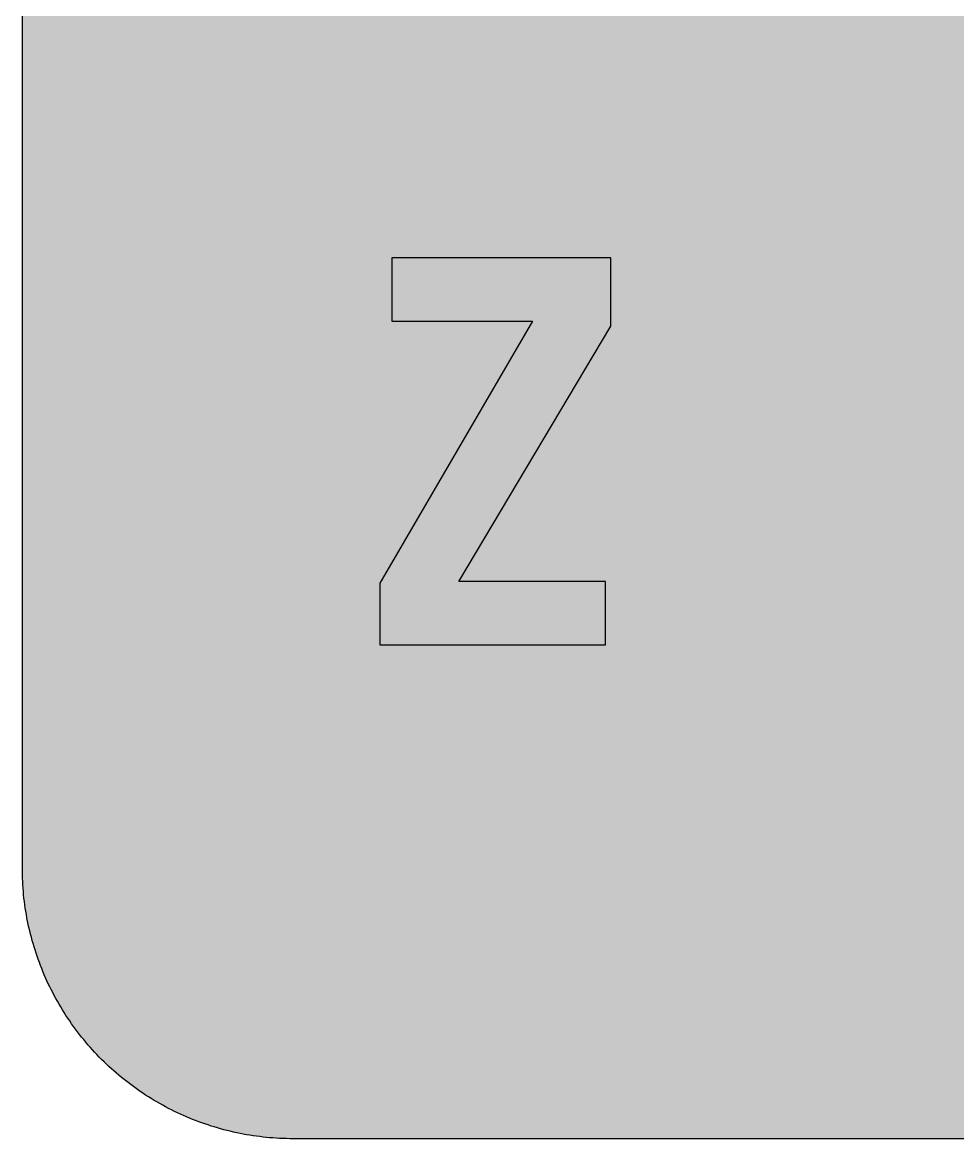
# Model space of a CAD drawing. Header units: millimetres. Extents: x 0 to 212, y 0 to 116.
# Drawn here: x 0.1 to 48.8, y 0.1 to 58.3 of the extents above; entities that cross this region are included whole.
import ezdxf

# ---------------------------------------------------------------- set-up
doc = ezdxf.new("R2010")
doc.units = ezdxf.units.MM

msp = doc.modelspace()

# ---------------------------------------------------------------- hatches: boundary and pattern name
for color, points in [(254, [(14.1633, 0.0536), (13.9878, 0.0533), (13.8125, 0.0559), (13.6373, 0.061), (13.462, 0.0686), (13.2893, 0.0787), (13.114, 0.0914), (12.9413, 0.1041), (12.7686, 0.1219), (12.5959, 0.1397), (12.4231, 0.16), (12.2504, 0.1829), (12.0777, 0.2057), (11.9075, 0.2337), (11.7373, 0.2616), (11.5672, 0.2921), (11.397, 0.3251), (11.2268, 0.3607), (11.0592, 0.3988), (10.8915, 0.4369), (10.7239, 0.4775), (10.5562, 0.5207), (10.3886, 0.5664), (10.2235, 0.6121), (10.0584, 0.6629), (9.8933, 0.7137), (9.7307, 0.7671), (9.5682, 0.8204), (9.4056, 0.8788), (9.2431, 0.9373), (9.083, 0.9982), (8.923, 1.0617), (8.763, 1.1252), (8.6055, 1.1938), (8.4455, 1.2624), (8.2906, 1.331), (8.1331, 1.4046), (7.9781, 1.4783), (7.8232, 1.5545), (7.6708, 1.6332), (7.5184, 1.7145), (7.366, 1.7958), (7.2161, 1.8796), (7.0663, 1.966), (6.919, 2.0523), (6.7716, 2.1438), (6.6243, 2.2352), (6.4795, 2.3266), (6.3348, 2.4232), (6.19, 2.5197), (6.0477, 2.6187), (5.908, 2.7178), (5.7683, 2.8194), (5.6286, 2.9235), (5.4915, 3.0302), (5.3543, 3.1369), (5.2197, 3.2461), (5.0851, 3.3579), (4.953, 3.4722), (4.8209, 3.5865), (4.6914, 3.7033), (4.5644, 3.8202), (4.4348, 3.9395), (4.3104, 4.0615), (4.1859, 4.1859), (4.0615, 4.3104), (3.9395, 4.4348), (3.8202, 4.5618), (3.7033, 4.6914), (3.5865, 4.8209), (3.4722, 4.953), (3.3579, 5.0851), (3.2487, 5.2197), (3.1369, 5.3543), (3.0302, 5.4915), (2.9235, 5.6286), (2.8194, 5.7683), (2.7178, 5.908), (2.6187, 6.0477), (2.5197, 6.19), (2.4232, 6.3348), (2.3266, 6.477), (2.2352, 6.6243), (2.1438, 6.7691), (2.0523, 6.919), (1.966, 7.0663), (1.8796, 7.2161), (1.7958, 7.366), (1.7145, 7.5184), (1.6332, 7.6708), (1.5545, 7.8232), (1.4783, 7.9781), (1.4046, 8.1331), (1.331, 8.2906), (1.2598, 8.4455), (1.1913, 8.603), (1.1252, 8.763), (1.0592, 8.923), (0.9982, 9.083), (0.9373, 9.2431), (0.8763, 9.4056), (0.8204, 9.5682), (0.7645, 9.7307), (0.7112, 9.8933), (0.6604, 10.0584), (0.6121, 10.2235), (0.5639, 10.3911), (0.5207, 10.5562), (0.4775, 10.7239), (0.4343, 10.8915), (0.3962, 11.0592), (0.3607, 11.2268), (0.3251, 11.397), (0.2921, 11.5672), (0.2616, 11.7373), (0.2311, 11.9075), (0.2057, 12.0802), (0.1803, 12.2504), (0.1575, 12.4231), (0.1372, 12.5959), (0.1194, 12.7686), (0.1041, 12.9413), (0.0889, 13.1166), (0.0787, 13.2893), (0.0686, 13.4645), (0.061, 13.6373), (0.0559, 13.8125), (0.0508, 13.9878), (0.0508, 14.163), (0.0522, 102.3592), (0.0508, 102.5322), (0.0559, 102.7074), (0.061, 102.8827), (0.0686, 103.058), (0.0787, 103.2307), (0.0889, 103.4059), (0.1041, 103.5787), (0.1194, 103.7514), (0.1372, 103.9241), (0.1575, 104.0968), (0.1803, 104.2695), (0.2057, 104.4423), (0.2311, 104.6124), (0.2616, 104.7826), (0.2921, 104.9528), (0.3251, 105.123), (0.3607, 105.2932), (0.3962, 105.4608), (0.4343, 105.6284), (0.4775, 105.7961), (0.5207, 105.9637), (0.5639, 106.1314), (0.6121, 106.2965), (0.6604, 106.4616), (0.7112, 106.6267), (0.7645, 106.7892), (0.8204, 106.9518), (0.8763, 107.1143), (0.9373, 107.2769), (0.9982, 107.4369), (1.0592, 107.5969), (1.1252, 107.757), (1.1913, 107.9144), (1.2598, 108.0745), (1.331, 108.2294), (1.4046, 108.3869), (1.4783, 108.5418), (1.5545, 108.6968), (1.6332, 108.8492), (1.7145, 109.0016), (1.7958, 109.154), (1.8796, 109.3038), (1.966, 109.4537), (2.0523, 109.601), (2.1438, 109.7483), (2.2352, 109.8956), (2.3266, 110.0404), (2.4232, 110.1852), (2.5197, 110.33), (2.6187, 110.4722), (2.7178, 110.6119), (2.8194, 110.7516), (2.9235, 110.8913), (3.0302, 111.0285), (3.1369, 111.1656), (3.2487, 111.3003), (3.3579, 111.4349), (3.4722, 111.567), (3.5865, 111.699), (3.7033, 111.8286), (3.8202, 111.9556), (3.9395, 112.0851), (4.0615, 112.2096), (4.1859, 112.334), (4.3104, 112.4585), (4.4348, 112.5804), (4.5644, 112.6998), (4.6914, 112.8166), (4.8209, 112.9335), (4.953, 113.0478), (5.0851, 113.1621), (5.2197, 113.2713), (5.3543, 113.3831), (5.4915, 113.4897), (5.6286, 113.5964), (5.7683, 113.7006), (5.908, 113.8022), (6.0477, 113.9012), (6.19, 114.0003), (6.3348, 114.0968), (6.4795, 114.1933), (6.6243, 114.2848), (6.7716, 114.3762), (6.919, 114.4676), (7.0663, 114.554), (7.2161, 114.6404), (7.366, 114.7242), (7.5184, 114.8055), (7.6708, 114.8867), (7.8232, 114.9655), (7.9781, 115.0417), (8.1331, 115.1153), (8.2906, 115.189), (8.4455, 115.2601), (8.6055, 115.3287), (8.763, 115.3947), (8.923, 115.4608), (9.083, 115.5217), (9.2431, 115.5827), (9.4056, 115.6437), (9.5682, 115.6995), (9.7307, 115.7554), (9.8933, 115.8088), (10.0584, 115.8596), (10.2235, 115.9078), (10.3886, 115.9561), (10.5562, 115.9993), (10.7239, 116.0424), (10.8915, 116.0856), (11.0592, 116.1237), (11.2268, 116.1593), (11.397, 116.1948), (11.5672, 116.2279), (11.7373, 116.2583), (11.9075, 116.2888), (12.0777, 116.3142), (12.2504, 116.3396), (12.4231, 116.3625), (12.5959, 116.3828), (12.7686, 116.4006), (12.9413, 116.4158), (13.114, 116.4311), (13.2893, 116.4412), (13.462, 116.4514), (13.6373, 116.459), (13.8125, 116.4641), (13.9878, 116.4692), (14.163, 116.4692), (197.6078, 116.4703), (197.7822, 116.4692), (197.9574, 116.4641), (198.1327, 116.459), (198.3054, 116.4514), (198.4807, 116.4412), (198.6534, 116.4311), (198.8287, 116.4158), (199.0014, 116.4006), (199.1741, 116.3828), (199.3468, 116.3625), (199.5195, 116.3396), (199.6897, 116.3142), (199.8624, 116.2888), (200.0326, 116.2583), (200.2028, 116.2279), (200.373, 116.1948), (200.5432, 116.1593), (200.7108, 116.1237), (200.8784, 116.0856), (201.0461, 116.0424), (201.2137, 115.9993), (201.3788, 115.9561), (201.5465, 115.9078), (201.7116, 115.8596), (201.8767, 115.8088), (202.0392, 115.7554), (202.2018, 115.6995), (202.3643, 115.6437), (202.5269, 115.5827), (202.6869, 115.5217), (202.8469, 115.4608), (203.007, 115.3947), (203.167, 115.3287), (203.3245, 115.2601), (203.4794, 115.189), (203.6369, 115.1153), (203.7918, 115.0417), (203.9468, 114.9655), (204.0992, 114.8867), (204.2516, 114.8055), (204.404, 114.7242), (204.5538, 114.6404), (204.7037, 114.554), (204.8535, 114.4676), (205.0009, 114.3762), (205.1456, 114.2848), (205.293, 114.1933), (205.4352, 114.0968), (205.58, 114.0003), (205.7222, 113.9012), (205.8619, 113.8022), (206.0016, 113.7006), (206.1413, 113.5964), (206.2785, 113.4897), (206.4156, 113.3831), (206.5503, 113.2713), (206.6849, 113.1621), (206.817, 113.0478), (206.949, 112.9335), (207.0786, 112.8166), (207.2081, 112.6998), (207.3351, 112.5804), (207.4596, 112.4585), (207.584, 112.334), (207.7085, 112.2096), (207.8304, 112.0851), (207.9498, 111.9556), (208.0666, 111.8286), (208.1835, 111.699), (208.2978, 111.567), (208.4121, 111.4349), (208.5238, 111.3003), (208.6331, 111.1656), (208.7397, 111.0285), (208.8464, 110.8913), (208.9506, 110.7516), (209.0522, 110.6119), (209.1512, 110.4722), (209.2503, 110.33), (209.3468, 110.1852), (209.4433, 110.0404), (209.5348, 109.8956), (209.6262, 109.7483), (209.7176, 109.601), (209.804, 109.4537), (209.8904, 109.3038), (209.9742, 109.154), (210.0555, 109.0016), (210.1367, 108.8492), (210.2155, 108.6968), (210.2917, 108.5418), (210.3653, 108.3869), (210.439, 108.2294), (210.5076, 108.0745), (210.5762, 107.9144), (210.6447, 107.757), (210.7082, 107.5969), (210.7717, 107.4369), (210.8327, 107.2769), (210.8911, 107.1143), (210.9495, 106.9518), (211.0029, 106.7892), (211.0562, 106.6267), (211.107, 106.4616), (211.1578, 106.2965), (211.2035, 106.1314), (211.2493, 105.9637), (211.2924, 105.7961), (211.3331, 105.6284), (211.3712, 105.4608), (211.4093, 105.2932), (211.4448, 105.123), (211.4779, 104.9528), (211.5083, 104.7826), (211.5363, 104.6124), (211.5642, 104.4423), (211.5871, 104.2695), (211.6099, 104.0968), (211.6303, 103.9241), (211.648, 103.7514), (211.6658, 103.5787), (211.6785, 103.4059), (211.6912, 103.2307), (211.7014, 103.058), (211.709, 102.8827), (211.7141, 102.7074), (211.7166, 102.5322), (211.7166, 102.3569), (211.7189, 14.1647), (211.7166, 13.9878), (211.7141, 13.8125), (211.709, 13.6373), (211.7014, 13.4645), (211.6912, 13.2893), (211.6785, 13.1166), (211.6658, 12.9413), (211.648, 12.7686), (211.6303, 12.5959), (211.6099, 12.4231), (211.5871, 12.2504), (211.5642, 12.0802), (211.5363, 11.9075), (211.5083, 11.7373), (211.4779, 11.5672), (211.4448, 11.397), (211.4093, 11.2268), (211.3712, 11.0592), (211.3331, 10.8915), (211.2924, 10.7239), (211.2493, 10.5562), (211.2035, 10.3911), (211.1578, 10.2235), (211.107, 10.0584), (211.0562, 9.8933), (211.0029, 9.7307), (210.9495, 9.5682), (210.8911, 9.4056), (210.8327, 9.2431), (210.7717, 9.083), (210.7082, 8.923), (210.6447, 8.763), (210.5762, 8.603), (210.5076, 8.4455), (210.439, 8.2906), (210.3653, 8.1331), (210.2917, 7.9781), (210.2155, 7.8232), (210.1367, 7.6708), (210.0555, 7.5184), (209.9742, 7.366), (209.8904, 7.2161), (209.804, 7.0663), (209.7176, 6.919), (209.6262, 6.7691), (209.5348, 6.6243), (209.4433, 6.477), (209.3468, 6.3348), (209.2503, 6.19), (209.1512, 6.0477), (209.0522, 5.908), (208.9506, 5.7683), (208.8464, 5.6286), (208.7397, 5.4915), (208.6331, 5.3543), (208.5238, 5.2197), (208.4121, 5.0851), (208.2978, 4.953), (208.1835, 4.8209), (208.0666, 4.6914), (207.9498, 4.5618), (207.8304, 4.4348), (207.7085, 4.3104), (207.584, 4.1859), (207.4596, 4.0615), (207.3351, 3.9395), (207.2081, 3.8202), (207.0786, 3.7033), (206.949, 3.5865), (206.817, 3.4722), (206.6849, 3.3579), (206.5503, 3.2461), (206.4156, 3.1369), (206.2785, 3.0302), (206.1413, 2.9235), (206.0016, 2.8194), (205.8619, 2.7178), (205.7222, 2.6187), (205.58, 2.5197), (205.4352, 2.4232), (205.293, 2.3266), (205.1456, 2.2352), (205.0009, 2.1438), (204.8535, 2.0523), (204.7037, 1.966), (204.5538, 1.8796), (204.404, 1.7958), (204.2516, 1.7145), (204.0992, 1.6332), (203.9468, 1.5545), (203.7918, 1.4783), (203.6369, 1.4046), (203.4794, 1.331), (203.3245, 1.2624), (203.167, 1.1938), (203.007, 1.1252), (202.8469, 1.0617), (202.6869, 0.9982), (202.5269, 0.9373), (202.3643, 0.8788), (202.2018, 0.8204), (202.0392, 0.7671), (201.8767, 0.7137), (201.7116, 0.6629), (201.5465, 0.6121), (201.3788, 0.5664), (201.2137, 0.5207), (201.0461, 0.4775), (200.8784, 0.4369), (200.7108, 0.3988), (200.5432, 0.3607), (200.373, 0.3251), (200.2028, 0.2921), (200.0326, 0.2616), (199.8624, 0.2337), (199.6897, 0.2057), (199.5195, 0.1829), (199.3468, 0.16), (199.1741, 0.1397), (199.0014, 0.1219), (198.8287, 0.1041), (198.6534, 0.0914), (198.4807, 0.0787), (198.3054, 0.0686), (198.1327, 0.061), (197.9574, 0.0559), (197.7822, 0.0533), (197.6069, 0.0533)]), (59, [(30.7192, 42.4145), (30.7192, 45.9849), (19.3103, 45.9849), (19.3103, 42.6858), (26.6457, 42.6858), (18.6902, 29.0265), (18.6902, 25.8064), (30.4479, 25.8064), (30.4479, 29.1038), (22.8039, 29.1038)])]:
    msp.add_hatch(color=color).paths.add_polyline_path(points)
h = msp.add_hatch(color=59)
h.paths.add_polyline_path([(14.1633, 3.5814), (13.8887, 3.5839), (13.6169, 3.5941), (13.3477, 3.6119), (13.081, 3.6347), (12.8143, 3.6652), (12.5501, 3.7008), (12.2885, 3.7465), (12.0294, 3.7948), (11.7729, 3.8506), (11.5164, 3.9141), (11.2649, 3.9827), (11.016, 4.0564), (10.7671, 4.1351), (10.5232, 4.2215), (10.2819, 4.3129), (10.0432, 4.412), (9.8069, 4.5161), (9.5733, 4.6228), (9.3447, 4.7371), (9.1186, 4.8565), (8.8951, 4.9809), (8.6741, 5.113), (8.4582, 5.2476), (8.2448, 5.3873), (8.0366, 5.5321), (7.8308, 5.682), (7.6276, 5.8369), (7.4295, 5.9969), (7.2365, 6.1595), (7.046, 6.3297), (6.8605, 6.5024), (6.6777, 6.6802), (6.5024, 6.8605), (6.3271, 7.046), (6.1595, 7.2365), (5.9969, 7.432), (5.8369, 7.6302), (5.682, 7.8308), (5.5321, 8.0366), (5.3873, 8.2448), (5.2451, 8.4582), (5.1105, 8.6741), (4.9809, 8.8951), (4.8565, 9.1186), (4.7371, 9.3447), (4.6228, 9.5758), (4.5136, 9.8069), (4.4094, 10.0432), (4.3129, 10.2819), (4.2215, 10.5232), (4.1351, 10.7696), (4.0538, 11.016), (3.9802, 11.2649), (3.9116, 11.5189), (3.8506, 11.7729), (3.7948, 12.0294), (3.744, 12.2911), (3.7008, 12.5527), (3.6627, 12.8143), (3.6322, 13.081), (3.6093, 13.3502), (3.5916, 13.6195), (3.5814, 13.8913), (3.5789, 14.163), (3.58, 102.3592), (3.5814, 102.6312), (3.5916, 102.903), (3.6093, 103.1723), (3.6322, 103.439), (3.6627, 103.7057), (3.7008, 103.9698), (3.744, 104.2314), (3.7948, 104.4905), (3.8506, 104.7471), (3.9116, 105.0036), (3.9802, 105.2551), (4.0538, 105.504), (4.1351, 105.7529), (4.2215, 105.9967), (4.3129, 106.238), (4.4094, 106.4768), (4.5136, 106.713), (4.6228, 106.9467), (4.7371, 107.1753), (4.8565, 107.4014), (4.9809, 107.6249), (5.1105, 107.8459), (5.2451, 108.0618), (5.3873, 108.2751), (5.5321, 108.4834), (5.682, 108.6891), (5.8369, 108.8923), (5.9969, 109.0905), (6.1595, 109.2835), (6.3271, 109.474), (6.5024, 109.6594), (6.6777, 109.8423), (6.8605, 110.0176), (7.046, 110.1928), (7.2365, 110.3605), (7.4295, 110.523), (7.6276, 110.683), (7.8308, 110.838), (8.0366, 110.9878), (8.2448, 111.1326), (8.4582, 111.2749), (8.6741, 111.4095), (8.8951, 111.539), (9.1186, 111.6635), (9.3447, 111.7829), (9.5733, 111.8972), (9.8069, 112.0064), (10.0432, 112.1105), (10.2819, 112.207), (10.5232, 112.2985), (10.7671, 112.3848), (11.016, 112.4661), (11.2649, 112.5398), (11.5164, 112.6084), (11.7729, 112.6693), (12.0294, 112.7252), (12.2885, 112.776), (12.5501, 112.8192), (12.8143, 112.8573), (13.081, 112.8878), (13.3477, 112.9106), (13.6169, 112.9284), (13.8887, 112.9386), (14.163, 112.9411), (197.6078, 112.9425), (197.8787, 112.9386), (198.1505, 112.9284), (198.4197, 112.9106), (198.689, 112.8878), (198.9557, 112.8573), (199.2173, 112.8192), (199.4789, 112.776), (199.7405, 112.7252), (199.9971, 112.6693), (200.2511, 112.6084), (200.5051, 112.5398), (200.754, 112.4661), (201.0004, 112.3848), (201.2467, 112.2985), (201.488, 112.207), (201.7268, 112.1105), (201.963, 112.0064), (202.1942, 111.8972), (202.4253, 111.7829), (202.6514, 111.6635), (202.8749, 111.539), (203.0959, 111.4095), (203.3118, 111.2749), (203.5251, 111.1326), (203.7334, 110.9878), (203.9391, 110.838), (204.1398, 110.683), (204.3379, 110.523), (204.5335, 110.3605), (204.724, 110.1928), (204.9094, 110.0176), (205.0898, 109.8423), (205.2676, 109.6594), (205.4403, 109.474), (205.6105, 109.2835), (205.773, 109.0905), (205.933, 108.8923), (206.088, 108.6891), (206.2378, 108.4834), (206.3826, 108.2751), (206.5223, 108.0618), (206.6569, 107.8459), (206.789, 107.6249), (206.9135, 107.4014), (207.0329, 107.1753), (207.1472, 106.9467), (207.2538, 106.713), (207.358, 106.4768), (207.457, 106.238), (207.5485, 105.9967), (207.6348, 105.7529), (207.7136, 105.504), (207.7872, 105.2551), (207.8558, 105.0036), (207.9193, 104.7471), (207.9752, 104.4905), (208.0235, 104.2314), (208.0692, 103.9698), (208.1047, 103.7057), (208.1352, 103.439), (208.1581, 103.1723), (208.1759, 102.903), (208.186, 102.6312), (208.1911, 102.3569), (208.1911, 14.1647), (208.186, 13.8913), (208.1759, 13.6195), (208.1581, 13.3502), (208.1352, 13.081), (208.1047, 12.8143), (208.0692, 12.5527), (208.0235, 12.2911), (207.9752, 12.0294), (207.9193, 11.7729), (207.8558, 11.5189), (207.7872, 11.2649), (207.7136, 11.016), (207.6348, 10.7696), (207.5485, 10.5232), (207.457, 10.2819), (207.358, 10.0432), (207.2538, 9.8069), (207.1472, 9.5758), (207.0329, 9.3447), (206.9135, 9.1186), (206.789, 8.8951), (206.6569, 8.6741), (206.5223, 8.4582), (206.3826, 8.2448), (206.2378, 8.0366), (206.088, 7.8308), (205.933, 7.6302), (205.773, 7.432), (205.6105, 7.2365), (205.4403, 7.046), (205.2676, 6.8605), (205.0898, 6.6802), (204.9094, 6.5024), (204.724, 6.3297), (204.5335, 6.1595), (204.3379, 5.9969), (204.1398, 5.8369), (203.9391, 5.682), (203.7334, 5.5321), (203.5251, 5.3873), (203.3118, 5.2476), (203.0959, 5.113), (202.8749, 4.9809), (202.6514, 4.8565), (202.4253, 4.7371), (202.1942, 4.6228), (201.963, 4.5161), (201.7268, 4.412), (201.488, 4.3129), (201.2467, 4.2215), (201.0004, 4.1351), (200.754, 4.0564), (200.5051, 3.9827), (200.2511, 3.9141), (199.9971, 3.8506), (199.7405, 3.7948), (199.4789, 3.7465), (199.2173, 3.7008), (198.9557, 3.6652), (198.689, 3.6347), (198.4197, 3.6119), (198.1505, 3.5941), (197.8787, 3.5839), (197.6069, 3.5789)])
h.paths.add_polyline_path([(14.1633, 8.8731), (14.0259, 8.8748), (13.8887, 8.8798), (13.7541, 8.8875), (13.622, 8.9002), (13.4874, 8.9154), (13.3553, 8.9332), (13.2258, 8.9535), (13.0962, 8.9789), (12.9667, 9.0068), (12.8397, 9.0373), (12.7127, 9.0729), (12.5882, 9.1084), (12.4663, 9.1491), (12.3419, 9.1923), (12.2225, 9.238), (12.1031, 9.2888), (11.9837, 9.3396), (11.8694, 9.3929), (11.7526, 9.4513), (11.6408, 9.5098), (11.5291, 9.5733), (11.4198, 9.6368), (11.3106, 9.7053), (11.2039, 9.7765), (11.0998, 9.8476), (10.9957, 9.9238), (10.8966, 10), (10.7975, 10.0787), (10.6985, 10.1625), (10.6045, 10.2464), (10.5105, 10.3327), (10.4216, 10.4216), (10.3327, 10.5131), (10.2464, 10.6045), (10.16, 10.701), (10.0787, 10.7975), (10, 10.8966), (9.9212, 10.9982), (9.8476, 11.0998), (9.7739, 11.2039), (9.7053, 11.3106), (9.6368, 11.4198), (9.5707, 11.5291), (9.5098, 11.6408), (9.4488, 11.7551), (9.3929, 11.8694), (9.337, 11.9863), (9.2862, 12.1031), (9.238, 12.2225), (9.1923, 12.3444), (9.1491, 12.4663), (9.1084, 12.5908), (9.0703, 12.7152), (9.0373, 12.8397), (9.0068, 12.9692), (8.9789, 13.0962), (8.9535, 13.2258), (8.9306, 13.3579), (8.9129, 13.4899), (8.8976, 13.622), (8.8849, 13.7566), (8.8773, 13.8913), (8.8722, 14.0259), (8.8697, 14.163), (8.8717, 102.3592), (8.8722, 102.4941), (8.8773, 102.6312), (8.8849, 102.7659), (8.8976, 102.8979), (8.9129, 103.0326), (8.9306, 103.1646), (8.9535, 103.2942), (8.9789, 103.4237), (9.0068, 103.5533), (9.0373, 103.6803), (9.0703, 103.8073), (9.1084, 103.9317), (9.1491, 104.0536), (9.1923, 104.1781), (9.238, 104.2975), (9.2862, 104.4169), (9.337, 104.5362), (9.3929, 104.6505), (9.4488, 104.7674), (9.5098, 104.8791), (9.5707, 104.9909), (9.6368, 105.1001), (9.7053, 105.2093), (9.7739, 105.316), (9.8476, 105.4202), (9.9212, 105.5243), (10, 105.6234), (10.0787, 105.7224), (10.16, 105.8215), (10.2464, 105.9155), (10.3327, 106.0094), (10.4216, 106.0983), (10.5105, 106.1872), (10.6045, 106.2736), (10.6985, 106.36), (10.7975, 106.4412), (10.8966, 106.52), (10.9957, 106.5987), (11.0998, 106.6724), (11.2039, 106.746), (11.3106, 106.8146), (11.4198, 106.8832), (11.5291, 106.9492), (11.6408, 107.0102), (11.7526, 107.0712), (11.8694, 107.127), (11.9837, 107.1829), (12.1031, 107.2337), (12.2225, 107.282), (12.3419, 107.3277), (12.4663, 107.3709), (12.5882, 107.4115), (12.7127, 107.4496), (12.8397, 107.4826), (12.9667, 107.5131), (13.0962, 107.5411), (13.2258, 107.5665), (13.3553, 107.5893), (13.4874, 107.6071), (13.622, 107.6223), (13.7541, 107.635), (13.8887, 107.6427), (14.0259, 107.6477), (14.163, 107.6503), (197.6078, 107.6508), (197.7441, 107.6477), (197.8787, 107.6427), (198.0133, 107.635), (198.1479, 107.6223), (198.28, 107.6071), (198.4121, 107.5893), (198.5442, 107.5665), (198.6737, 107.5411), (198.8007, 107.5131), (198.9303, 107.4826), (199.0547, 107.4496), (199.1792, 107.4115), (199.3036, 107.3709), (199.4256, 107.3277), (199.5475, 107.282), (199.6669, 107.2337), (199.7837, 107.1829), (199.9005, 107.127), (200.0148, 107.0712), (200.1291, 107.0102), (200.2409, 106.9492), (200.3501, 106.8832), (200.4593, 106.8146), (200.566, 106.746), (200.6702, 106.6724), (200.7718, 106.5987), (200.8734, 106.52), (200.9724, 106.4412), (201.0689, 106.36), (201.1655, 106.2736), (201.2569, 106.1872), (201.3483, 106.0983), (201.4372, 106.0094), (201.5236, 105.9155), (201.6074, 105.8215), (201.6912, 105.7224), (201.77, 105.6234), (201.8462, 105.5243), (201.9224, 105.4202), (201.9935, 105.316), (202.0646, 105.2093), (202.1332, 105.1001), (202.1967, 104.9909), (202.2602, 104.8791), (202.3186, 104.7674), (202.377, 104.6505), (202.4304, 104.5362), (202.4812, 104.4169), (202.532, 104.2975), (202.5777, 104.1781), (202.6209, 104.0536), (202.6615, 103.9317), (202.6971, 103.8073), (202.7326, 103.6803), (202.7631, 103.5533), (202.7911, 103.4237), (202.8165, 103.2942), (202.8368, 103.1646), (202.8546, 103.0326), (202.8698, 102.8979), (202.8825, 102.7659), (202.8901, 102.6312), (202.8952, 102.4941), (202.8977, 102.3569), (202.8994, 14.1647), (202.8952, 14.0259), (202.8901, 13.8913), (202.8825, 13.7566), (202.8698, 13.622), (202.8546, 13.4899), (202.8368, 13.3579), (202.8165, 13.2258), (202.7911, 13.0962), (202.7631, 12.9692), (202.7326, 12.8397), (202.6971, 12.7152), (202.6615, 12.5908), (202.6209, 12.4663), (202.5777, 12.3444), (202.532, 12.2225), (202.4812, 12.1031), (202.4304, 11.9863), (202.377, 11.8694), (202.3186, 11.7551), (202.2602, 11.6408), (202.1967, 11.5291), (202.1332, 11.4198), (202.0646, 11.3106), (201.9935, 11.2039), (201.9224, 11.0998), (201.8462, 10.9982), (201.77, 10.8966), (201.6912, 10.7975), (201.6074, 10.701), (201.5236, 10.6045), (201.4372, 10.5131), (201.3483, 10.4216), (201.2569, 10.3327), (201.1655, 10.2464), (201.0689, 10.1625), (200.9724, 10.0787), (200.8734, 10), (200.7718, 9.9238), (200.6702, 9.8476), (200.566, 9.7765), (200.4593, 9.7053), (200.3501, 9.6368), (200.2409, 9.5733), (200.1291, 9.5098), (200.0148, 9.4513), (199.9005, 9.3929), (199.7837, 9.3396), (199.6669, 9.2888), (199.5475, 9.238), (199.4256, 9.1923), (199.3036, 9.1491), (199.1792, 9.1084), (199.0547, 9.0729), (198.9303, 9.0373), (198.8007, 9.0068), (198.6737, 8.9789), (198.5442, 8.9535), (198.4121, 8.9332), (198.28, 8.9154), (198.1479, 8.9002), (198.0133, 8.8875), (197.8787, 8.8798), (197.7441, 8.8748), (197.6069, 8.8722)], flags=16)
h = msp.add_hatch(color=59)
edge = h.paths.add_edge_path()
edge.add_line((40.072, 43.113), (40.1676, 43.1114))
edge.add_line((40.1676, 43.1114), (40.2615, 43.1114))
edge.add_line((40.2615, 43.1114), (40.353, 43.1089))
edge.add_line((40.353, 43.1089), (40.4444, 43.1063))
edge.add_line((40.4444, 43.1063), (40.5333, 43.1038))
edge.add_line((40.5333, 43.1038), (40.6222, 43.0987))
edge.add_line((40.6222, 43.0987), (40.7086, 43.0936))
edge.add_line((40.7086, 43.0936), (40.7949, 43.0886))
edge.add_line((40.7949, 43.0886), (40.8788, 43.0809))
edge.add_line((40.8788, 43.0809), (40.96, 43.0733))
edge.add_line((40.96, 43.0733), (41.0413, 43.0632))
edge.add_line((41.0413, 43.0632), (41.1201, 43.053))
edge.add_line((41.1201, 43.053), (41.1988, 43.0403))
edge.add_line((41.1988, 43.0403), (41.275, 43.0276))
edge.add_line((41.275, 43.0276), (41.3487, 43.0149))
edge.add_line((41.3487, 43.0149), (41.4223, 42.9971))
edge.add_line((41.4223, 42.9971), (41.496, 42.9819))
edge.add_line((41.496, 42.9819), (41.5646, 42.9641))
edge.add_line((41.5646, 42.9641), (41.6357, 42.9438))
edge.add_line((41.6357, 42.9438), (41.7017, 42.9209))
edge.add_line((41.7017, 42.9209), (41.7678, 42.8981))
edge.add_line((41.7678, 42.8981), (41.8313, 42.8727))
edge.add_line((41.8313, 42.8727), (41.8948, 42.8473))
edge.add_line((41.8948, 42.8473), (41.9557, 42.8193))
edge.add_line((41.9557, 42.8193), (42.0167, 42.7888))
edge.add_line((42.0167, 42.7888), (42.0751, 42.7584))
edge.add_line((42.0751, 42.7584), (42.131, 42.7228))
edge.add_line((42.131, 42.7228), (42.1869, 42.6872))
edge.add_line((42.1869, 42.6872), (42.2402, 42.6491))
edge.add_line((42.2402, 42.6491), (42.2935, 42.611))
edge.add_line((42.2935, 42.611), (42.3443, 42.5679))
edge.add_line((42.3443, 42.5679), (42.3951, 42.5247))
edge.add_line((42.3951, 42.5247), (42.4409, 42.479))
edge.add_line((42.4409, 42.479), (42.4891, 42.4307))
edge.add_line((42.4891, 42.4307), (42.5323, 42.3799))
edge.add_line((42.5323, 42.3799), (42.578, 42.3266))
edge.add_line((42.578, 42.3266), (42.6187, 42.2707))
edge.add_line((42.6187, 42.2707), (42.6593, 42.2123))
edge.add_line((42.6593, 42.2123), (42.6974, 42.1538))
edge.add_line((42.6974, 42.1538), (42.7355, 42.0903))
edge.add_line((42.7355, 42.0903), (42.7711, 42.0243))
edge.add_line((42.7711, 42.0243), (42.8066, 41.9557))
edge.add_line((42.8066, 41.9557), (42.8371, 41.8871))
edge.add_line((42.8371, 41.8871), (42.8701, 41.8135))
edge.add_line((42.8701, 41.8135), (42.9006, 41.7373))
edge.add_line((42.9006, 41.7373), (42.9285, 41.6585))
edge.add_line((42.9285, 41.6585), (42.9539, 41.5747))
edge.add_line((42.9539, 41.5747), (42.9793, 41.4909))
edge.add_line((42.9793, 41.4909), (43.0022, 41.402))
edge.add_line((43.0022, 41.402), (43.0251, 41.3131))
edge.add_line((43.0251, 41.3131), (43.0454, 41.2191))
edge.add_line((43.0454, 41.2191), (43.0657, 41.1226))
edge.add_line((43.0657, 41.1226), (43.0835, 41.021))
edge.add_line((43.0835, 41.021), (43.0987, 40.9169))
edge.add_line((43.0987, 40.9169), (43.114, 40.8102))
edge.add_line((43.114, 40.8102), (43.1267, 40.701))
edge.add_line((43.1267, 40.701), (43.1368, 40.5892))
edge.add_line((43.1368, 40.5892), (43.147, 40.4724))
edge.add_line((43.147, 40.4724), (43.1571, 40.3504))
edge.add_line((43.1571, 40.3504), (43.1622, 40.2285))
edge.add_line((43.1622, 40.2285), (43.1698, 40.1015))
edge.add_line((43.1698, 40.1015), (43.1724, 39.9694))
edge.add_line((43.1724, 39.9694), (43.1749, 39.8348))
edge.add_line((43.1749, 39.8348), (43.1749, 39.6977))
edge.add_line((43.1749, 39.6977), (43.1768, 38.185))
edge.add_line((43.1768, 38.185), (41.1194, 38.185))
edge.add_line((41.1194, 38.185), (40.8864, 38.1813))
edge.add_line((40.8864, 38.1813), (40.6603, 38.1787))
edge.add_line((40.6603, 38.1787), (40.4368, 38.1711))
edge.add_line((40.4368, 38.1711), (40.2184, 38.161))
edge.add_line((40.2184, 38.161), (40.0025, 38.1483))
edge.add_line((40.0025, 38.1483), (39.7916, 38.133))
edge.add_line((39.7916, 38.133), (39.5834, 38.1152))
edge.add_line((39.5834, 38.1152), (39.3776, 38.0924))
edge.add_line((39.3776, 38.0924), (39.1795, 38.0695))
edge.add_line((39.1795, 38.0695), (38.9814, 38.0416))
edge.add_line((38.9814, 38.0416), (38.7883, 38.0111))
edge.add_line((38.7883, 38.0111), (38.6004, 37.9781))
edge.add_line((38.6004, 37.9781), (38.415, 37.9425))
edge.add_line((38.415, 37.9425), (38.2346, 37.9044))
edge.add_line((38.2346, 37.9044), (38.0568, 37.8612))
edge.add_line((38.0568, 37.8612), (37.8841, 37.8155))
edge.add_line((37.8841, 37.8155), (37.7139, 37.7673))
edge.add_line((37.7139, 37.7673), (37.5463, 37.7165))
edge.add_line((37.5463, 37.7165), (37.3837, 37.6631))
edge.add_line((37.3837, 37.6631), (37.2262, 37.6047))
edge.add_line((37.2262, 37.6047), (37.0713, 37.5437))
edge.add_line((37.0713, 37.5437), (36.9189, 37.4802))
edge.add_line((36.9189, 37.4802), (36.7716, 37.4142))
edge.add_line((36.7716, 37.4142), (36.6268, 37.3456))
edge.add_line((36.6268, 37.3456), (36.4871, 37.272))
edge.add_line((36.4871, 37.272), (36.3499, 37.1958))
edge.add_line((36.3499, 37.1958), (36.2179, 37.117))
edge.add_line((36.2179, 37.117), (36.0883, 37.0332))
edge.add_line((36.0883, 37.0332), (35.9639, 36.9468))
edge.add_line((35.9639, 36.9468), (35.8419, 36.8579))
edge.add_line((35.8419, 36.8579), (35.7226, 36.7665))
edge.add_line((35.7226, 36.7665), (35.6083, 36.67))
edge.add_line((35.6083, 36.67), (35.4965, 36.5709))
edge.add_line((35.4965, 36.5709), (35.3898, 36.4693))
edge.add_line((35.3898, 36.4693), (35.2857, 36.3626))
edge.add_line((35.2857, 36.3626), (35.1866, 36.2534))
edge.add_line((35.1866, 36.2534), (35.0901, 36.1417))
edge.add_line((35.0901, 36.1417), (34.9961, 36.0274))
edge.add_line((34.9961, 36.0274), (34.9072, 35.908))
edge.add_line((34.9072, 35.908), (34.8209, 35.7835))
edge.add_line((34.8209, 35.7835), (34.7396, 35.6591))
edge.add_line((34.7396, 35.6591), (34.6608, 35.5295))
edge.add_line((34.6608, 35.5295), (34.5846, 35.3974))
edge.add_line((34.5846, 35.3974), (34.5135, 35.2603))
edge.add_line((34.5135, 35.2603), (34.4475, 35.1206))
edge.add_line((34.4475, 35.1206), (34.3814, 34.9783))
edge.add_line((34.3814, 34.9783), (34.3205, 34.831))
edge.add_line((34.3205, 34.831), (34.2646, 34.6812))
edge.add_line((34.2646, 34.6812), (34.2113, 34.5262))
edge.add_line((34.2113, 34.5262), (34.1605, 34.3687))
edge.add_line((34.1605, 34.3687), (34.1147, 34.2087))
edge.add_line((34.1147, 34.2087), (34.0716, 34.0436))
edge.add_line((34.0716, 34.0436), (34.0309, 33.8734))
edge.add_line((34.0309, 33.8734), (33.9954, 33.7033))
edge.add_line((33.9954, 33.7033), (33.9623, 33.528))
edge.add_line((33.9623, 33.528), (33.9319, 33.3477))
edge.add_line((33.9319, 33.3477), (33.9065, 33.1648))
edge.add_line((33.9065, 33.1648), (33.8836, 32.9794))
edge.add_line((33.8836, 32.9794), (33.8658, 32.7889))
edge.add_line((33.8658, 32.7889), (33.8506, 32.5933))
edge.add_line((33.8506, 32.5933), (33.8379, 32.3952))
edge.add_line((33.8379, 32.3952), (33.8303, 32.1945))
edge.add_line((33.8303, 32.1945), (33.8252, 31.9888))
edge.add_line((33.8252, 31.9888), (33.8226, 31.7805))
edge.add_line((33.8226, 31.7805), (33.8252, 31.557))
edge.add_line((33.8252, 31.557), (33.8303, 31.3385))
edge.add_line((33.8303, 31.3385), (33.8379, 31.1252))
edge.add_line((33.8379, 31.1252), (33.8506, 30.9169))
edge.add_line((33.8506, 30.9169), (33.8658, 30.7111))
edge.add_line((33.8658, 30.7111), (33.8836, 30.5105))
edge.add_line((33.8836, 30.5105), (33.9039, 30.3149))
edge.add_line((33.9039, 30.3149), (33.9293, 30.1244))
edge.add_line((33.9293, 30.1244), (33.9573, 29.939))
edge.add_line((33.9573, 29.939), (33.9877, 29.7561))
edge.add_line((33.9877, 29.7561), (34.0208, 29.5783))
edge.add_line((34.0208, 29.5783), (34.0589, 29.4056))
edge.add_line((34.0589, 29.4056), (34.0995, 29.2379))
edge.add_line((34.0995, 29.2379), (34.1401, 29.0728))
edge.add_line((34.1401, 29.0728), (34.1859, 28.9128))
edge.add_line((34.1859, 28.9128), (34.2367, 28.7553))
edge.add_line((34.2367, 28.7553), (34.2875, 28.6029))
edge.add_line((34.2875, 28.6029), (34.3408, 28.4556))
edge.add_line((34.3408, 28.4556), (34.3992, 28.3108))
edge.add_line((34.3992, 28.3108), (34.4576, 28.1711))
edge.add_line((34.4576, 28.1711), (34.5211, 28.0365))
edge.add_line((34.5211, 28.0365), (34.5872, 27.9044))
edge.add_line((34.5872, 27.9044), (34.6558, 27.7749))
edge.add_line((34.6558, 27.7749), (34.7243, 27.653))
edge.add_line((34.7243, 27.653), (34.798, 27.5311))
edge.add_line((34.798, 27.5311), (34.8742, 27.4142))
edge.add_line((34.8742, 27.4142), (34.9529, 27.3025))
edge.add_line((34.9529, 27.3025), (35.0342, 27.1932))
edge.add_line((35.0342, 27.1932), (35.1155, 27.0891))
edge.add_line((35.1155, 27.0891), (35.2019, 26.9875))
edge.add_line((35.2019, 26.9875), (35.2908, 26.8884))
edge.add_line((35.2908, 26.8884), (35.3797, 26.7945))
edge.add_line((35.3797, 26.7945), (35.4736, 26.703))
edge.add_line((35.4736, 26.703), (35.5676, 26.6141))
edge.add_line((35.5676, 26.6141), (35.6641, 26.5303))
edge.add_line((35.6641, 26.5303), (35.7632, 26.4516))
edge.add_line((35.7632, 26.4516), (35.8648, 26.3728))
edge.add_line((35.8648, 26.3728), (35.9689, 26.2992))
edge.add_line((35.9689, 26.2992), (36.0756, 26.228))
edge.add_line((36.0756, 26.228), (36.1823, 26.162))
edge.add_line((36.1823, 26.162), (36.2915, 26.096))
edge.add_line((36.2915, 26.096), (36.4033, 26.035))
edge.add_line((36.4033, 26.035), (36.5176, 25.9791))
edge.add_line((36.5176, 25.9791), (36.6319, 25.9232))
edge.add_line((36.6319, 25.9232), (36.7513, 25.8724))
edge.add_line((36.7513, 25.8724), (36.8706, 25.8216))
edge.add_line((36.8706, 25.8216), (36.99, 25.7759))
edge.add_line((36.99, 25.7759), (37.1145, 25.7327))
edge.add_line((37.1145, 25.7327), (37.2389, 25.6946))
edge.add_line((37.2389, 25.6946), (37.3659, 25.6565))
edge.add_line((37.3659, 25.6565), (37.4929, 25.6235))
edge.add_line((37.4929, 25.6235), (37.6225, 25.5905))
edge.add_line((37.6225, 25.5905), (37.7546, 25.5626))
edge.add_line((37.7546, 25.5626), (37.8866, 25.5372))
edge.add_line((37.8866, 25.5372), (38.0213, 25.5143))
edge.add_line((38.0213, 25.5143), (38.1584, 25.4914))
edge.add_line((38.1584, 25.4914), (38.2956, 25.4737))
edge.add_line((38.2956, 25.4737), (38.4327, 25.4584))
edge.add_line((38.4327, 25.4584), (38.575, 25.4457))
edge.add_line((38.575, 25.4457), (38.7147, 25.4356))
edge.add_line((38.7147, 25.4356), (38.8595, 25.4279))
edge.add_line((38.8595, 25.4279), (39.0017, 25.4203))
edge.add_line((39.0017, 25.4203), (39.149, 25.4178))
edge.add_line((39.149, 25.4178), (39.2938, 25.4152))
edge.add_line((39.2938, 25.4152), (39.4056, 25.4178))
edge.add_line((39.4056, 25.4178), (39.5148, 25.4203))
edge.add_line((39.5148, 25.4203), (39.6215, 25.4254))
edge.add_line((39.6215, 25.4254), (39.7256, 25.4305))
edge.add_line((39.7256, 25.4305), (39.8297, 25.4381))
edge.add_line((39.8297, 25.4381), (39.9339, 25.4483))
edge.add_line((39.9339, 25.4483), (40.0329, 25.4584))
edge.add_line((40.0329, 25.4584), (40.132, 25.4711))
edge.add_line((40.132, 25.4711), (40.2311, 25.4864))
edge.add_line((40.2311, 25.4864), (40.3276, 25.5016))
edge.add_line((40.3276, 25.5016), (40.4216, 25.5194))
edge.add_line((40.4216, 25.5194), (40.5155, 25.5372))
edge.add_line((40.5155, 25.5372), (40.607, 25.5575))
edge.add_line((40.607, 25.5575), (40.6984, 25.5803))
edge.add_line((40.6984, 25.5803), (40.7873, 25.6032))
edge.add_line((40.7873, 25.6032), (40.8762, 25.6286))
edge.add_line((40.8762, 25.6286), (40.9626, 25.654))
edge.add_line((40.9626, 25.654), (41.0464, 25.6819))
edge.add_line((41.0464, 25.6819), (41.1302, 25.7099))
edge.add_line((41.1302, 25.7099), (41.2115, 25.7404))
edge.add_line((41.2115, 25.7404), (41.2928, 25.7708))
edge.add_line((41.2928, 25.7708), (41.3741, 25.8039))
edge.add_line((41.3741, 25.8039), (41.4503, 25.8394))
edge.add_line((41.4503, 25.8394), (41.529, 25.875))
edge.add_line((41.529, 25.875), (41.6052, 25.9105))
edge.add_line((41.6052, 25.9105), (41.6789, 25.9486))
edge.add_line((41.6789, 25.9486), (41.7525, 25.9893))
edge.add_line((41.7525, 25.9893), (41.8236, 26.0299))
edge.add_line((41.8236, 26.0299), (41.8948, 26.0706))
edge.add_line((41.8948, 26.0706), (41.9633, 26.1137))
edge.add_line((41.9633, 26.1137), (42.0319, 26.1569))
edge.add_line((42.0319, 26.1569), (42.098, 26.2026))
edge.add_line((42.098, 26.2026), (42.164, 26.2484))
edge.add_line((42.164, 26.2484), (42.23, 26.2941))
edge.add_line((42.23, 26.2941), (42.2935, 26.3423))
edge.add_line((42.2935, 26.3423), (42.3545, 26.3931))
edge.add_line((42.3545, 26.3931), (42.4155, 26.4414))
edge.add_line((42.4155, 26.4414), (42.4764, 26.4947))
edge.add_line((42.4764, 26.4947), (42.5348, 26.5455))
edge.add_line((42.5348, 26.5455), (42.5933, 26.5989))
edge.add_line((42.5933, 26.5989), (42.6491, 26.6522))
edge.add_line((42.6491, 26.6522), (42.705, 26.7081))
edge.add_line((42.705, 26.7081), (42.7584, 26.764))
edge.add_line((42.7584, 26.764), (42.8117, 26.8199))
edge.add_line((42.8117, 26.8199), (42.865, 26.8757))
edge.add_line((42.865, 26.8757), (42.9158, 26.9342))
edge.add_line((42.9158, 26.9342), (42.9666, 26.9926))
edge.add_line((42.9666, 26.9926), (43.0174, 27.0535))
edge.add_line((43.0174, 27.0535), (43.0657, 27.1145))
edge.add_line((43.0657, 27.1145), (43.1114, 27.1755))
edge.add_line((43.1114, 27.1755), (43.1597, 27.2364))
edge.add_line((43.1597, 27.2364), (43.2029, 27.2999))
edge.add_line((43.2029, 27.2999), (43.2486, 27.3634))
edge.add_line((43.2486, 27.3634), (43.2918, 27.4269))
edge.add_line((43.2918, 27.4269), (43.3349, 27.4904))
edge.add_line((43.3349, 27.4904), (43.3756, 27.5565))
edge.add_line((43.3756, 27.5565), (43.4188, 27.62))
edge.add_line((43.4188, 27.62), (43.4569, 27.686))
edge.add_line((43.4569, 27.686), (43.4975, 27.7546))
edge.add_line((43.4975, 27.7546), (43.5356, 27.8206))
edge.add_line((43.5356, 27.8206), (43.5712, 27.8892))
edge.add_line((43.5712, 27.8892), (43.6093, 27.9578))
edge.add_line((43.6093, 27.9578), (43.6448, 28.0238))
edge.add_line((43.6448, 28.0238), (43.6804, 28.0949))
edge.add_line((43.6804, 28.0949), (44.341, 25.8064))
edge.add_line((44.341, 25.8064), (46.9403, 25.8064))
edge.add_line((46.9403, 25.8064), (46.9403, 39.9313))
edge.add_line((46.9403, 39.9313), (46.9367, 40.1345))
edge.add_line((46.9367, 40.1345), (46.9341, 40.3352))
edge.add_line((46.9341, 40.3352), (46.929, 40.5308))
edge.add_line((46.929, 40.5308), (46.9189, 40.7238))
edge.add_line((46.9189, 40.7238), (46.9087, 40.9143))
edge.add_line((46.9087, 40.9143), (46.8935, 41.1023))
edge.add_line((46.8935, 41.1023), (46.8782, 41.2852))
edge.add_line((46.8782, 41.2852), (46.8579, 41.4655))
edge.add_line((46.8579, 41.4655), (46.8351, 41.6433))
edge.add_line((46.8351, 41.6433), (46.8122, 41.816))
edge.add_line((46.8122, 41.816), (46.7843, 41.9862))
edge.add_line((46.7843, 41.9862), (46.7538, 42.1538))
edge.add_line((46.7538, 42.1538), (46.7208, 42.3164))
edge.add_line((46.7208, 42.3164), (46.6852, 42.4764))
edge.add_line((46.6852, 42.4764), (46.6446, 42.6339))
edge.add_line((46.6446, 42.6339), (46.6039, 42.7863))
edge.add_line((46.6039, 42.7863), (46.5582, 42.9362))
edge.add_line((46.5582, 42.9362), (46.5099, 43.0835))
edge.add_line((46.5099, 43.0835), (46.4591, 43.2257))
edge.add_line((46.4591, 43.2257), (46.4058, 43.368))
edge.add_line((46.4058, 43.368), (46.3474, 43.5026))
edge.add_line((46.3474, 43.5026), (46.289, 43.6372))
edge.add_line((46.289, 43.6372), (46.2255, 43.7667))
edge.add_line((46.2255, 43.7667), (46.1569, 43.8937))
edge.add_line((46.1569, 43.8937), (46.0883, 44.0182))
edge.add_line((46.0883, 44.0182), (46.0146, 44.1401))
edge.add_line((46.0146, 44.1401), (45.9384, 44.257))
edge.add_line((45.9384, 44.257), (45.8572, 44.3713))
edge.add_line((45.8572, 44.3713), (45.7733, 44.4805))
edge.add_line((45.7733, 44.4805), (45.687, 44.5897))
edge.add_line((45.687, 44.5897), (45.5981, 44.6938))
edge.add_line((45.5981, 44.6938), (45.5041, 44.7954))
edge.add_line((45.5041, 44.7954), (45.4076, 44.892))
edge.add_line((45.4076, 44.892), (45.306, 44.9885))
edge.add_line((45.306, 44.9885), (45.2018, 45.0799))
edge.add_line((45.2018, 45.0799), (45.0926, 45.1663))
edge.add_line((45.0926, 45.1663), (44.9809, 45.2526))
edge.add_line((44.9809, 45.2526), (44.8666, 45.3339))
edge.add_line((44.8666, 45.3339), (44.7472, 45.4127))
edge.add_line((44.7472, 45.4127), (44.6253, 45.4889))
edge.add_line((44.6253, 45.4889), (44.4983, 45.5625))
edge.add_line((44.4983, 45.5625), (44.3662, 45.6311))
edge.add_line((44.3662, 45.6311), (44.2316, 45.6971))
edge.add_line((44.2316, 45.6971), (44.0944, 45.7606))
edge.add_line((44.0944, 45.7606), (43.9522, 45.8191))
edge.add_line((43.9522, 45.8191), (43.8074, 45.8775))
edge.add_line((43.8074, 45.8775), (43.655, 45.9308))
edge.add_line((43.655, 45.9308), (43.5026, 45.9816))
edge.add_line((43.5026, 45.9816), (43.3426, 46.0273))
edge.add_line((43.3426, 46.0273), (43.18, 46.0731))
edge.add_line((43.18, 46.0731), (43.0149, 46.1137))
edge.add_line((43.0149, 46.1137), (42.8447, 46.1518))
edge.add_line((42.8447, 46.1518), (42.6695, 46.1874))
edge.add_line((42.6695, 46.1874), (42.4891, 46.2178))
edge.add_line((42.4891, 46.2178), (42.3062, 46.2483))
edge.add_line((42.3062, 46.2483), (42.1183, 46.2737))
edge.add_line((42.1183, 46.2737), (41.9278, 46.2966))
edge.add_line((41.9278, 46.2966), (41.7297, 46.3169))
edge.add_line((41.7297, 46.3169), (41.529, 46.3321))
edge.add_line((41.529, 46.3321), (41.3258, 46.3474))
edge.add_line((41.3258, 46.3474), (41.115, 46.3575))
edge.add_line((41.115, 46.3575), (40.9016, 46.3652))
edge.add_line((40.9016, 46.3652), (40.6832, 46.3702))
edge.add_line((40.6832, 46.3702), (40.4597, 46.3702))
edge.add_line((40.4597, 46.3702), (40.3631, 46.3702))
edge.add_line((40.3631, 46.3702), (40.2692, 46.3702))
edge.add_line((40.2692, 46.3702), (40.1726, 46.3677))
edge.add_line((40.1726, 46.3677), (40.0787, 46.3652))
edge.add_line((40.0787, 46.3652), (39.9821, 46.3601))
edge.add_line((39.9821, 46.3601), (39.8856, 46.3575))
edge.add_line((39.8856, 46.3575), (39.7891, 46.3525))
edge.add_line((39.7891, 46.3525), (39.6926, 46.3474))
edge.add_line((39.6926, 46.3474), (39.5935, 46.3398))
edge.add_line((39.5935, 46.3398), (39.497, 46.3321))
edge.add_line((39.497, 46.3321), (39.4005, 46.3245))
edge.add_line((39.4005, 46.3245), (39.3014, 46.3169))
edge.add_line((39.3014, 46.3169), (39.2049, 46.3067))
edge.add_line((39.2049, 46.3067), (39.1058, 46.2966))
edge.add_line((39.1058, 46.2966), (39.0093, 46.2864))
edge.add_line((39.0093, 46.2864), (38.9103, 46.2763))
edge.add_line((38.9103, 46.2763), (38.8137, 46.2636))
edge.add_line((38.8137, 46.2636), (38.7147, 46.2534))
edge.add_line((38.7147, 46.2534), (38.6182, 46.2382))
edge.add_line((38.6182, 46.2382), (38.5216, 46.2255))
edge.add_line((38.5216, 46.2255), (38.4226, 46.2128))
edge.add_line((38.4226, 46.2128), (38.3261, 46.1975))
edge.add_line((38.3261, 46.1975), (38.2295, 46.1823))
edge.add_line((38.2295, 46.1823), (38.1305, 46.167))
edge.add_line((38.1305, 46.167), (38.034, 46.1493))
edge.add_line((38.034, 46.1493), (37.9374, 46.134))
edge.add_line((37.9374, 46.134), (37.8409, 46.1162))
edge.add_line((37.8409, 46.1162), (37.7444, 46.0985))
edge.add_line((37.7444, 46.0985), (37.6504, 46.0807))
edge.add_line((37.6504, 46.0807), (37.5539, 46.0604))
edge.add_line((37.5539, 46.0604), (37.4599, 46.0426))
edge.add_line((37.4599, 46.0426), (37.3634, 46.0223))
edge.add_line((37.3634, 46.0223), (37.2694, 46.0019))
edge.add_line((37.2694, 46.0019), (37.1754, 45.9816))
edge.add_line((37.1754, 45.9816), (37.0815, 45.9588))
edge.add_line((37.0815, 45.9588), (36.99, 45.9384))
edge.add_line((36.99, 45.9384), (36.896, 45.9156))
edge.add_line((36.896, 45.9156), (36.8046, 45.8953))
edge.add_line((36.8046, 45.8953), (36.7132, 45.8724))
edge.add_line((36.7132, 45.8724), (36.6217, 45.847))
edge.add_line((36.6217, 45.847), (36.5328, 45.8241))
edge.add_line((36.5328, 45.8241), (36.4414, 45.8013))
edge.add_line((36.4414, 45.8013), (36.3525, 45.7759))
edge.add_line((36.3525, 45.7759), (36.2661, 45.753))
edge.add_line((36.2661, 45.753), (36.1772, 45.7276))
edge.add_line((36.1772, 45.7276), (36.0909, 45.7022))
edge.add_line((36.0909, 45.7022), (36.0045, 45.6768))
edge.add_line((36.0045, 45.6768), (35.9181, 45.6514))
edge.add_line((35.9181, 45.6514), (35.8343, 45.626))
edge.add_line((35.8343, 45.626), (35.7505, 45.5981))
edge.add_line((35.7505, 45.5981), (35.6667, 45.5727))
edge.add_line((35.6667, 45.5727), (35.5854, 45.5447))
edge.add_line((35.5854, 45.5447), (35.5041, 45.5193))
edge.add_line((35.5041, 45.5193), (35.4228, 45.4914))
edge.add_line((35.4228, 45.4914), (35.3441, 45.4635))
edge.add_line((35.3441, 45.4635), (35.2654, 45.4355))
edge.add_line((35.2654, 45.4355), (35.1892, 45.4076))
edge.add_line((35.1892, 45.4076), (35.113, 45.3796))
edge.add_line((35.113, 45.3796), (35.0368, 45.3517))
edge.add_line((35.0368, 45.3517), (34.9631, 45.3238))
edge.add_line((34.9631, 45.3238), (34.8894, 45.2933))
edge.add_line((34.8894, 45.2933), (34.8183, 45.2653))
edge.add_line((34.8183, 45.2653), (34.7472, 45.2374))
edge.add_line((34.7472, 45.2374), (34.6761, 45.2069))
edge.add_line((34.6761, 45.2069), (35.6485, 42.26))
edge.add_line((35.6485, 42.26), (35.7302, 42.2885))
edge.add_line((35.7302, 42.2885), (35.8115, 42.3164))
edge.add_line((35.8115, 42.3164), (35.8927, 42.3443))
edge.add_line((35.8927, 42.3443), (35.9715, 42.3697))
edge.add_line((35.9715, 42.3697), (36.0528, 42.3977))
edge.add_line((36.0528, 42.3977), (36.134, 42.4231))
edge.add_line((36.134, 42.4231), (36.2153, 42.4485))
edge.add_line((36.2153, 42.4485), (36.2941, 42.4739))
edge.add_line((36.2941, 42.4739), (36.3728, 42.4967))
edge.add_line((36.3728, 42.4967), (36.4541, 42.5221))
edge.add_line((36.4541, 42.5221), (36.5328, 42.545))
edge.add_line((36.5328, 42.545), (36.6116, 42.5679))
edge.add_line((36.6116, 42.5679), (36.6903, 42.5907))
edge.add_line((36.6903, 42.5907), (36.7665, 42.611))
edge.add_line((36.7665, 42.611), (36.8452, 42.6339))
edge.add_line((36.8452, 42.6339), (36.9214, 42.6542))
edge.add_line((36.9214, 42.6542), (37.0002, 42.6745))
edge.add_line((37.0002, 42.6745), (37.0764, 42.6923))
edge.add_line((37.0764, 42.6923), (37.1526, 42.7126))
edge.add_line((37.1526, 42.7126), (37.2288, 42.7304))
edge.add_line((37.2288, 42.7304), (37.3024, 42.7507))
edge.add_line((37.3024, 42.7507), (37.3786, 42.766))
edge.add_line((37.3786, 42.766), (37.4523, 42.7838))
edge.add_line((37.4523, 42.7838), (37.5285, 42.8015))
edge.add_line((37.5285, 42.8015), (37.6022, 42.8168))
edge.add_line((37.6022, 42.8168), (37.6758, 42.832))
edge.add_line((37.6758, 42.832), (37.7469, 42.8473))
edge.add_line((37.7469, 42.8473), (37.8206, 42.8625))
edge.add_line((37.8206, 42.8625), (37.8917, 42.8777))
edge.add_line((37.8917, 42.8777), (37.9654, 42.8904))
edge.add_line((37.9654, 42.8904), (38.0365, 42.9057))
edge.add_line((38.0365, 42.9057), (38.1076, 42.9184))
edge.add_line((38.1076, 42.9184), (38.1762, 42.9311))
edge.add_line((38.1762, 42.9311), (38.2473, 42.9412))
edge.add_line((38.2473, 42.9412), (38.3159, 42.9539))
edge.add_line((38.3159, 42.9539), (38.3845, 42.9641))
edge.add_line((38.3845, 42.9641), (38.4531, 42.9768))
edge.add_line((38.4531, 42.9768), (38.5216, 42.987))
edge.add_line((38.5216, 42.987), (38.5877, 42.9971))
edge.add_line((38.5877, 42.9971), (38.6537, 43.0047))
edge.add_line((38.6537, 43.0047), (38.7198, 43.0149))
edge.add_line((38.7198, 43.0149), (38.7858, 43.0225))
edge.add_line((38.7858, 43.0225), (38.8518, 43.0301))
edge.add_line((38.8518, 43.0301), (38.9153, 43.0378))
edge.add_line((38.9153, 43.0378), (38.9788, 43.0454))
edge.add_line((38.9788, 43.0454), (39.0423, 43.053))
edge.add_line((39.0423, 43.053), (39.1058, 43.0606))
edge.add_line((39.1058, 43.0606), (39.1668, 43.0657))
edge.add_line((39.1668, 43.0657), (39.2278, 43.0708))
edge.add_line((39.2278, 43.0708), (39.2887, 43.0759))
edge.add_line((39.2887, 43.0759), (39.3497, 43.0809))
edge.add_line((39.3497, 43.0809), (39.4081, 43.086))
edge.add_line((39.4081, 43.086), (39.4691, 43.0911))
edge.add_line((39.4691, 43.0911), (39.5249, 43.0936))
edge.add_line((39.5249, 43.0936), (39.5834, 43.0987))
edge.add_line((39.5834, 43.0987), (39.6418, 43.1013))
edge.add_line((39.6418, 43.1013), (39.6977, 43.1038))
edge.add_line((39.6977, 43.1038), (39.7535, 43.1063))
edge.add_line((39.7535, 43.1063), (39.8069, 43.1063))
edge.add_line((39.8069, 43.1063), (39.8602, 43.1089))
edge.add_line((39.8602, 43.1089), (39.9136, 43.1089))
edge.add_line((39.9136, 43.1089), (39.9669, 43.1114))
edge.add_line((39.9669, 43.1114), (40.0202, 43.1114))
edge.add_line((40.0202, 43.1114), (40.071, 43.1114))
h.paths.add_polyline_path([(43.1768, 32.403), (43.1749, 32.3291), (43.1724, 32.2529), (43.1698, 32.1793), (43.1648, 32.1031), (43.1597, 32.0269), (43.1521, 31.9481), (43.1444, 31.8694), (43.1343, 31.7906), (43.1241, 31.7119), (43.1114, 31.6306), (43.0962, 31.5519), (43.0809, 31.4706), (43.0632, 31.3893), (43.0454, 31.308), (43.0251, 31.2268), (43.0047, 31.1455), (42.9819, 31.0642), (42.959, 30.9829), (42.9336, 30.9042), (42.9057, 30.8229), (42.8752, 30.7416), (42.8447, 30.6629), (42.8142, 30.5816), (42.7812, 30.5029), (42.7457, 30.4241), (42.7076, 30.3479), (42.6695, 30.2692), (42.6288, 30.193), (42.5882, 30.1193), (42.545, 30.0431), (42.4993, 29.9695), (42.4536, 29.8983), (42.4028, 29.8272), (42.3545, 29.7561), (42.3012, 29.6875), (42.2478, 29.6215), (42.1919, 29.5554), (42.1335, 29.4894), (42.0751, 29.4259), (42.0141, 29.3649), (41.9506, 29.3065), (41.8871, 29.2481), (41.8186, 29.1922), (41.75, 29.1389), (41.6789, 29.0855), (41.6077, 29.0347), (41.5341, 28.9865), (41.4553, 28.9408), (41.3791, 28.8976), (41.2979, 28.8569), (41.214, 28.8188), (41.1302, 28.7807), (41.0439, 28.7477), (40.955, 28.7147), (40.8661, 28.6868), (40.7721, 28.6614), (40.6781, 28.6385), (40.5816, 28.6182), (40.4825, 28.6004), (40.3809, 28.5852), (40.2768, 28.575), (40.1726, 28.5674), (40.066, 28.5623), (39.9542, 28.5598), (39.878, 28.5598), (39.8018, 28.5623), (39.7281, 28.5674), (39.6545, 28.5725), (39.5834, 28.5801), (39.5148, 28.5902), (39.4462, 28.6004), (39.3802, 28.6131), (39.3141, 28.6283), (39.2506, 28.6436), (39.1871, 28.6614), (39.1287, 28.6817), (39.0677, 28.7045), (39.0093, 28.7274), (38.9534, 28.7503), (38.9001, 28.7782), (38.8468, 28.8061), (38.7934, 28.8341), (38.7426, 28.8671), (38.6944, 28.9001), (38.6461, 28.9331), (38.5978, 28.9712), (38.5521, 29.0093), (38.5089, 29.05), (38.4658, 29.0906), (38.4251, 29.1338), (38.3845, 29.1795), (38.3464, 29.2252), (38.3083, 29.2735), (38.2727, 29.3243), (38.2372, 29.3751), (38.2041, 29.4284), (38.1711, 29.4818), (38.1381, 29.5402), (38.1102, 29.5986), (38.0797, 29.657), (38.0517, 29.7205), (38.0263, 29.784), (38.0009, 29.8475), (37.9755, 29.9136), (37.9527, 29.9822), (37.9298, 30.0533), (37.9095, 30.1244), (37.8892, 30.1981), (37.8714, 30.2717), (37.8536, 30.3505), (37.8358, 30.4267), (37.8206, 30.5079), (37.8054, 30.5892), (37.7927, 30.673), (37.78, 30.7569), (37.7673, 30.8432), (37.7571, 30.9321), (37.7469, 31.0236), (37.7393, 31.115), (37.7317, 31.2064), (37.7241, 31.303), (37.719, 31.3995), (37.7139, 31.496), (37.7114, 31.5976), (37.7063, 31.6992), (37.7038, 31.8008), (37.7038, 31.9075), (37.7038, 32.0142), (37.7038, 32.1259), (37.7063, 32.2351), (37.7088, 32.3418), (37.7139, 32.4485), (37.7215, 32.5526), (37.7292, 32.6542), (37.7368, 32.7558), (37.7469, 32.8549), (37.7596, 32.9514), (37.7723, 33.0454), (37.7876, 33.1368), (37.8054, 33.2283), (37.8231, 33.3172), (37.8409, 33.4061), (37.8638, 33.4899), (37.8841, 33.5737), (37.9095, 33.655), (37.9349, 33.7363), (37.9628, 33.8125), (37.9908, 33.8887), (38.0213, 33.9649), (38.0517, 34.036), (38.0848, 34.1071), (38.1203, 34.1757), (38.1584, 34.2417), (38.1965, 34.3078), (38.2346, 34.3713), (38.2778, 34.4322), (38.321, 34.4932), (38.3642, 34.5516), (38.4124, 34.6075), (38.4607, 34.6608), (38.5089, 34.7142), (38.5623, 34.765), (38.6156, 34.8158), (38.6715, 34.864), (38.7274, 34.9098), (38.7858, 34.9529), (38.8468, 34.9961), (38.9077, 35.0368), (38.9738, 35.0749), (39.0373, 35.1104), (39.1058, 35.146), (39.1744, 35.1815), (39.2481, 35.212), (39.3192, 35.2425), (39.3954, 35.273), (39.4716, 35.2984), (39.5503, 35.3238), (39.6316, 35.3492), (39.7129, 35.3695), (39.7993, 35.3898), (39.8856, 35.4101), (39.972, 35.4254), (40.0634, 35.4406), (40.1549, 35.4559), (40.2488, 35.466), (40.3454, 35.4787), (40.4444, 35.4863), (40.5435, 35.494), (40.6451, 35.499), (40.7492, 35.5041), (40.8559, 35.5067), (40.9626, 35.5067), (43.1768, 35.5078)], flags=16)
h.paths.add_polyline_path([(41.4306, 49.361), (46.4742, 54.5218), (41.3921, 54.5218), (38.3261, 49.361)], flags=16)

# ---------------------------------------------------------------- linework, layer by layer
at = {"color": 254}
for points in [[(14.1633, 0.0536), (13.9878, 0.0533), (13.8125, 0.0559), (13.6373, 0.061), (13.462, 0.0686), (13.2893, 0.0787), (13.114, 0.0914), (12.9413, 0.1041), (12.7686, 0.1219), (12.5959, 0.1397), (12.4231, 0.16), (12.2504, 0.1829), (12.0777, 0.2057), (11.9075, 0.2337), (11.7373, 0.2616), (11.5672, 0.2921), (11.397, 0.3251), (11.2268, 0.3607), (11.0592, 0.3988), (10.8915, 0.4369), (10.7239, 0.4775), (10.5562, 0.5207), (10.3886, 0.5664), (10.2235, 0.6121), (10.0584, 0.6629), (9.8933, 0.7137), (9.7307, 0.7671), (9.5682, 0.8204), (9.4056, 0.8788), (9.2431, 0.9373), (9.083, 0.9982), (8.923, 1.0617), (8.763, 1.1252), (8.6055, 1.1938), (8.4455, 1.2624), (8.2906, 1.331), (8.1331, 1.4046), (7.9781, 1.4783), (7.8232, 1.5545), (7.6708, 1.6332), (7.5184, 1.7145), (7.366, 1.7958), (7.2161, 1.8796), (7.0663, 1.966), (6.919, 2.0523), (6.7716, 2.1438), (6.6243, 2.2352), (6.4795, 2.3266), (6.3348, 2.4232), (6.19, 2.5197), (6.0477, 2.6187), (5.908, 2.7178), (5.7683, 2.8194), (5.6286, 2.9235), (5.4915, 3.0302), (5.3543, 3.1369), (5.2197, 3.2461), (5.0851, 3.3579), (4.953, 3.4722), (4.8209, 3.5865), (4.6914, 3.7033), (4.5644, 3.8202), (4.4348, 3.9395), (4.3104, 4.0615), (4.1859, 4.1859), (4.0615, 4.3104), (3.9395, 4.4348), (3.8202, 4.5618), (3.7033, 4.6914), (3.5865, 4.8209), (3.4722, 4.953), (3.3579, 5.0851), (3.2487, 5.2197), (3.1369, 5.3543), (3.0302, 5.4915), (2.9235, 5.6286), (2.8194, 5.7683), (2.7178, 5.908), (2.6187, 6.0477), (2.5197, 6.19), (2.4232, 6.3348), (2.3266, 6.477), (2.2352, 6.6243), (2.1438, 6.7691), (2.0523, 6.919), (1.966, 7.0663), (1.8796, 7.2161), (1.7958, 7.366), (1.7145, 7.5184), (1.6332, 7.6708), (1.5545, 7.8232), (1.4783, 7.9781), (1.4046, 8.1331), (1.331, 8.2906), (1.2598, 8.4455), (1.1913, 8.603), (1.1252, 8.763), (1.0592, 8.923), (0.9982, 9.083), (0.9373, 9.2431), (0.8763, 9.4056), (0.8204, 9.5682), (0.7645, 9.7307), (0.7112, 9.8933), (0.6604, 10.0584), (0.6121, 10.2235), (0.5639, 10.3911), (0.5207, 10.5562), (0.4775, 10.7239), (0.4343, 10.8915), (0.3962, 11.0592), (0.3607, 11.2268), (0.3251, 11.397), (0.2921, 11.5672), (0.2616, 11.7373), (0.2311, 11.9075), (0.2057, 12.0802), (0.1803, 12.2504), (0.1575, 12.4231), (0.1372, 12.5959), (0.1194, 12.7686), (0.1041, 12.9413), (0.0889, 13.1166), (0.0787, 13.2893), (0.0686, 13.4645), (0.061, 13.6373), (0.0559, 13.8125), (0.0508, 13.9878), (0.0508, 14.163), (0.0522, 102.3592)], [(197.6069, 0.0533), (14.1633, 0.0536)]]:
    msp.add_lwpolyline(points, dxfattribs=at)
at = {"color": 59}
msp.add_lwpolyline([(30.7192, 42.4145), (30.7192, 45.9849), (19.3103, 45.9849), (19.3103, 42.6858), (26.6457, 42.6858), (18.6902, 29.0265), (18.6902, 25.8064), (30.4479, 25.8064), (30.4479, 29.1038), (22.8039, 29.1038), (30.7192, 42.4145)], dxfattribs=at)

doc.saveas('drawing.dxf')
